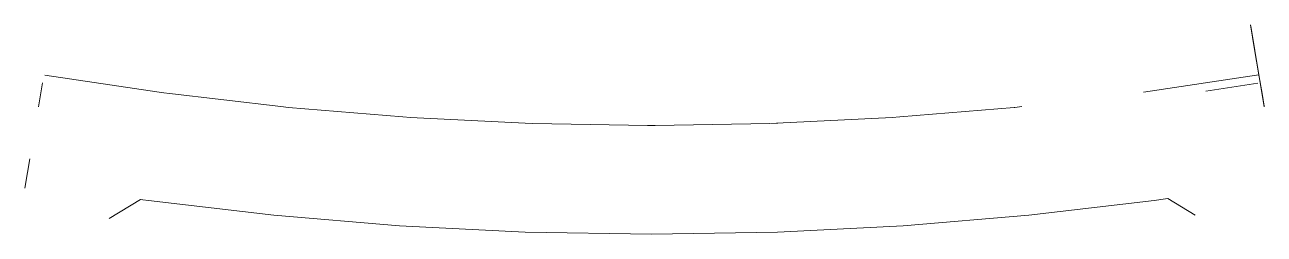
# Model space of a CAD drawing. Header units: inches. Extents: x -1724 to 4001, y -6233 to -5265.
import ezdxf

# ---------------------------------------------------------------- set-up
doc = ezdxf.new("R2010")
doc.units = ezdxf.units.IN
doc.header["$MEASUREMENT"] = 0
doc.layers.add('A-WALL', color=2, linetype='Continuous', lineweight=13)

msp = doc.modelspace()

# ---------------------------------------------------------------- meshes
at = {"layer": 'A-WALL', "color": 5}
mesh = msp.add_polyface(dxfattribs=at)
corners = [(3954.5, -5369.8, 1541), (4000.2, -5641.1, 1541), (4000.2, -5641.1, 1535), (4000.2, -5641.1, 1400), (4000.6, -5643.6, 1400), (4000.6, -5643.6, 1366.5), (4000.6, -5643.6, 1080), (3982.1, -5533.9, 1080), (3982.1, -5533.9, 1178), (3975.8, -5496.5, 1178), (3975.8, -5496.5, 1217.5), (3937, -5265.4, 1217.5), (3937, -5265.4, 1224), (3937, -5265.4, 1314), (3937, -5265.4, 1474.3), (3937, -5265.4, 1476.8), (3992, -5592.5, 1224), (3997.6, -5626.1, 1224), (3997.6, -5626.1, 1308), (3992, -5592.5, 1308), (3975.9, -5496.8, 1230), (3975.9, -5496.8, 1314), (3938.1, -5272.2, 1314), (3938.1, -5272.2, 1230)]
mesh.append_faces([[corners[k] for k in face] for face in [(5, 3, 4), (0, 14, 15), (8, 6, 7)]], dxfattribs={"vtx0": -1, "color": 5})
mesh.append_faces([[corners[k] for k in face] for face in [(19, 5, 18), (11, 23, 10)]], dxfattribs={"vtx0": -1, "vtx1": -1, "color": 5})
mesh.append_faces([[corners[k] for k in face] for face in [(3, 5, 19), (19, 21, 3), (14, 0, 21), (0, 2, 21), (6, 8, 16), (20, 16, 8), (10, 20, 8)]], dxfattribs={"vtx0": -1, "vtx1": -1, "vtx2": -1, "color": 5})
mesh.append_faces([[corners[k] for k in face] for face in [(10, 23, 20)]], dxfattribs={"vtx0": -1, "vtx2": -1, "color": 5})
mesh.append_faces([[corners[k] for k in face] for face in [(23, 11, 12, 13)]], dxfattribs={"vtx0": -1, "vtx3": -1, "color": 5})
mesh.append_faces([[corners[k] for k in face] for face in [(2, 3, 21), (21, 22, 14), (16, 17, 6)]], dxfattribs={"vtx1": -1, "vtx2": -1, "color": 5})
mesh.append_faces([[corners[k] for k in face] for face in [(13, 14, 22, 23), (20, 21, 19, 16), (17, 18, 5, 6)]], dxfattribs={"vtx1": -1, "vtx3": -1, "color": 5})
mesh.append_faces([[corners[k] for k in face] for face in [(0, 1, 2), (8, 9, 10)]], dxfattribs={"vtx2": -1, "color": 5})
mesh = msp.add_polyface(dxfattribs=at)
corners = [(-1642.3, -5534, 1224), (-1642.3, -5534, 1084), (-1660.8, -5644.4, 1084), (-1660.8, -5644.4, 1224), (-1724.1, -6020.1, 1088), (-1722.6, -6011.5, 1088), (-1722.6, -6011.5, 1224), (-1701.3, -5885, 1224), (-1701.3, -5885, 1084), (-1724.1, -6020.1, 1084)]
mesh.append_faces([[corners[k] for k in face] for face in [(3, 0, 1, 2)]], dxfattribs={"color": 5})
mesh.append_faces([[corners[k] for k in face] for face in [(5, 8, 9)]], dxfattribs={"vtx0": -1, "vtx2": -1, "color": 5})
mesh.append_faces([[corners[k] for k in face] for face in [(7, 8, 5, 6), (4, 5, 9)]], dxfattribs={"vtx1": -1, "color": 5})
mesh = msp.add_polyface(dxfattribs=at)
corners = [(-1103.5, -5577, 1178.6), (-1630.7, -5497.3, 1178.6), (-1630.7, -5497.3, 1218.1), (-1103.5, -5577, 1218.1)]
mesh.append_faces([[corners[k] for k in face] for face in [(3, 0, 1, 2)]], dxfattribs={"color": 5})
mesh = msp.add_polyface(dxfattribs=at)
corners = [(3443.3, -5577, 1178), (3443.3, -5577, 1217.5), (3965.2, -5498.1, 1217.5), (3965.2, -5498.1, 1216.9), (3965.2, -5498.1, 1178)]
mesh.append_faces([[corners[k] for k in face] for face in [(3, 1, 2)]], dxfattribs={"vtx0": -1, "color": 5})
mesh.append_faces([[corners[k] for k in face] for face in [(0, 1, 3, 4)]], dxfattribs={"vtx1": -1, "color": 5})
mesh = msp.add_polyface(dxfattribs=at)
corners = [(3971.6, -5535.7, 1091), (3731.1, -5572.1, 1091), (3731.1, -5572.1, 1119.8), (3971.6, -5535.7, 1119.8)]
mesh.append_faces([[corners[k] for k in face] for face in [(3, 0, 1, 2)]], dxfattribs={"color": 5})
mesh = msp.add_polyface(dxfattribs=at)
corners = [(3965.2, -5498.1, 1178), (3965.2, -5498.1, 1178.6), (3965.2, -5498.1, 1217.5), (3975.8, -5496.5, 1217.5), (3975.8, -5496.5, 1178)]
mesh.append_faces([[corners[k] for k in face] for face in [(1, 3, 4, 0)]], dxfattribs={"vtx0": -1, "color": 5})
mesh.append_faces([[corners[k] for k in face] for face in [(1, 2, 3)]], dxfattribs={"vtx2": -1, "color": 5})
mesh = msp.add_polyface(dxfattribs=at)
corners = [(-1103.5, -5577, 1080), (-1103.5, -5577, 1217.5), (-1070.9, -5581.3, 1217.5), (-1070.9, -5581.3, 1080)]
mesh.append_faces([[corners[k] for k in face] for face in [(2, 3, 0, 1)]], dxfattribs={"color": 5})
mesh = msp.add_polyface(dxfattribs=at)
corners = [(-1067.8, -5581.8, 1178.6), (-1067.8, -5581.8, 1218.1), (-541.8, -5643.4, 1218.1), (-541.8, -5643.4, 1178.6)]
mesh.append_faces([[corners[k] for k in face] for face in [(2, 3, 0, 1)]], dxfattribs={"color": 5})
mesh = msp.add_polyface(dxfattribs=at)
corners = [(-541.8, -5643.4, 1080), (-541.8, -5643.4, 1217.5), (-506, -5647, 1217.5), (-506, -5647, 1080)]
mesh.append_faces([[corners[k] for k in face] for face in [(2, 3, 0, 1)]], dxfattribs={"color": 5})
mesh = msp.add_polyface(dxfattribs=at)
corners = [(21.7, -5691.1, 1178.6), (-506, -5647, 1178.6), (-506, -5647, 1218.1), (21.7, -5691.1, 1218.1)]
mesh.append_faces([[corners[k] for k in face] for face in [(3, 0, 1, 2)]], dxfattribs={"color": 5})
mesh = msp.add_polyface(dxfattribs=at)
corners = [(2318.2, -5691.1, 1178), (2318.2, -5691.1, 1217.5), (2845.9, -5647, 1217.5), (2845.9, -5647, 1178)]
mesh.append_faces([[corners[k] for k in face] for face in [(2, 3, 0, 1)]], dxfattribs={"color": 5})
mesh = msp.add_polyface(dxfattribs=at)
corners = [(2845.9, -5647, 1080), (2845.9, -5647, 1217.5), (2849, -5646.7, 1217.5), (2849, -5646.7, 1080)]
mesh.append_faces([[corners[k] for k in face] for face in [(2, 3, 0, 1)]], dxfattribs={"color": 5})
mesh = msp.add_polyface(dxfattribs=at)
corners = [(2881.7, -5643.4, 1080), (2849, -5646.7, 1080), (2849, -5646.7, 1217.5), (2881.7, -5643.4, 1217.5)]
mesh.append_faces([[corners[k] for k in face] for face in [(3, 0, 1, 2)]], dxfattribs={"color": 5})
mesh = msp.add_polyface(dxfattribs=at)
corners = [(21.7, -5691.1, 1080), (21.7, -5691.1, 1217.5), (57.6, -5693.5, 1217.5), (57.6, -5693.5, 1080)]
mesh.append_faces([[corners[k] for k in face] for face in [(2, 3, 0, 1)]], dxfattribs={"color": 5})
mesh = msp.add_polyface(dxfattribs=at)
corners = [(57.6, -5693.5, 1178.6), (57.6, -5693.5, 1218.1), (586.5, -5719.9, 1218.1), (586.5, -5719.9, 1178.6)]
mesh.append_faces([[corners[k] for k in face] for face in [(2, 3, 0, 1)]], dxfattribs={"color": 5})
mesh = msp.add_polyface(dxfattribs=at)
corners = [(586.5, -5719.9, 1080), (586.5, -5719.9, 1217.5), (622.5, -5721.1, 1217.5), (622.5, -5721.1, 1080)]
mesh.append_faces([[corners[k] for k in face] for face in [(2, 3, 0, 1)]], dxfattribs={"color": 5})
mesh = msp.add_polyface(dxfattribs=at)
corners = [(1151.9, -5729.9, 1178.6), (622.5, -5721.1, 1178.6), (622.5, -5721.1, 1218.1), (1151.9, -5729.9, 1218.1)]
mesh.append_faces([[corners[k] for k in face] for face in [(2, 3, 0, 1)]], dxfattribs={"color": 5})
mesh = msp.add_polyface(dxfattribs=at)
corners = [(1187.9, -5729.9, 1178.6), (1187.9, -5729.9, 1218.1), (1717.4, -5721.1, 1218.1), (1717.4, -5721.1, 1178.6)]
mesh.append_faces([[corners[k] for k in face] for face in [(2, 3, 0, 1)]], dxfattribs={"color": 5})
mesh = msp.add_polyface(dxfattribs=at)
corners = [(1753.4, -5719.9, 1080), (1720.5, -5721, 1080), (1720.5, -5721, 1217.5), (1748.7, -5720.1, 1217.5), (1748.7, -5720.1, 1178.6), (1753.4, -5719.9, 1178.6)]
mesh.append_faces([[corners[k] for k in face] for face in [(4, 1, 2, 3)]], dxfattribs={"vtx0": -1, "color": 5})
mesh.append_faces([[corners[k] for k in face] for face in [(1, 4, 0)]], dxfattribs={"vtx0": -1, "vtx1": -1, "color": 5})
mesh.append_faces([[corners[k] for k in face] for face in [(4, 5, 0)]], dxfattribs={"vtx2": -1, "color": 5})
mesh = msp.add_polyface(dxfattribs=at)
corners = [(2282.3, -5693.5, 1178), (1748.6, -5720.2, 1178), (1748.6, -5720.2, 1217.5), (2282.3, -5693.5, 1217.5)]
mesh.append_faces([[corners[k] for k in face] for face in [(3, 0, 1, 2)]], dxfattribs={"color": 5})
mesh = msp.add_polyface(dxfattribs=at)
corners = [(2318.2, -5691.1, 1080), (2282.3, -5693.5, 1080), (2282.3, -5693.5, 1217.5), (2318.2, -5691.1, 1217.5)]
mesh.append_faces([[corners[k] for k in face] for face in [(3, 0, 1, 2)]], dxfattribs={"color": 5})
mesh = msp.add_polyface(dxfattribs=at)
corners = [(1151.9, -5730, 1080), (1151.9, -5730, 1217.5), (1187.9, -5730, 1217.5), (1187.9, -5730, 1080)]
mesh.append_faces([[corners[k] for k in face] for face in [(2, 3, 0, 1)]], dxfattribs={"color": 5})
mesh = msp.add_polyface(dxfattribs=at)
corners = [(3544.2, -6069.7, 2275), (3544.2, -6069.7, 2331), (3555.8, -6068, 2331), (3555.8, -6068, 2275)]
mesh.append_faces([[corners[k] for k in face] for face in [(1, 2, 3, 0)]], dxfattribs={"color": 5})
mesh = msp.add_polyface(dxfattribs=at)
corners = [(3555.8, -6068, 2275), (3555.8, -6068, 2331), (3681.3, -6144.4, 2331), (3681.3, -6144.4, 2275)]
mesh.append_faces([[corners[k] for k in face] for face in [(2, 3, 0, 1)]], dxfattribs={"color": 5})
mesh = msp.add_polyface(dxfattribs=at)
corners = [(-1190.2, -6071.9, 2275), (-1334.1, -6159.4, 2275), (-1334.1, -6159.4, 2354.2), (-1190.2, -6071.9, 2354.2)]
mesh.append_faces([[corners[k] for k in face] for face in [(2, 3, 0, 1)]], dxfattribs={"color": 5})
mesh = msp.add_polyface(dxfattribs=at)
corners = [(-1190.2, -6071.9, 2275), (-1190.2, -6071.9, 2354.2), (-1178.7, -6073.6, 2354.2), (-1178.7, -6073.6, 2275)]
mesh.append_faces([[corners[k] for k in face] for face in [(2, 3, 0, 1)]], dxfattribs={"color": 5})
mesh = msp.add_polyface(dxfattribs=at)
corners = [(-1178.7, -6073.6, 2275), (-1178.7, -6073.6, 2354.2), (-1152.6, -6077.5, 2354.2), (-1152.6, -6077.5, 2275)]
mesh.append_faces([[corners[k] for k in face] for face in [(2, 3, 0, 1)]], dxfattribs={"color": 5})
mesh = msp.add_polyface(dxfattribs=at)
corners = [(-573.9, -6145.4, 2275), (-1152.6, -6077.5, 2275), (-1152.6, -6077.5, 2354.2), (-573.9, -6145.4, 2354.2)]
mesh.append_faces([[corners[k] for k in face] for face in [(3, 0, 1, 2)]], dxfattribs={"color": 5})
mesh = msp.add_polyface(dxfattribs=at)
corners = [(2914.1, -6145.3, 2275), (2914.1, -6145.3, 2354.2), (3492.3, -6077.6, 2354.2), (3492.3, -6077.6, 2275)]
mesh.append_faces([[corners[k] for k in face] for face in [(1, 2, 3, 0)]], dxfattribs={"color": 5})
mesh = msp.add_polyface(dxfattribs=at)
corners = [(3544.2, -6069.7, 2275), (3492.3, -6077.6, 2275), (3492.3, -6077.6, 2354.2), (3544.2, -6069.7, 2354.2), (3544.2, -6069.7, 2331)]
mesh.append_faces([[corners[k] for k in face] for face in [(4, 2, 3)]], dxfattribs={"vtx0": -1, "color": 5})
mesh.append_faces([[corners[k] for k in face] for face in [(1, 2, 4, 0)]], dxfattribs={"vtx1": -1, "color": 5})
mesh = msp.add_polyface(dxfattribs=at)
corners = [(6.2, -6193.8, 2275), (-573.9, -6145.4, 2275), (-573.9, -6145.4, 2354.2), (6.2, -6193.8, 2354.2)]
mesh.append_faces([[corners[k] for k in face] for face in [(3, 0, 1, 2)]], dxfattribs={"color": 5})
mesh = msp.add_polyface(dxfattribs=at)
corners = [(2914.1, -6145.3, 2275), (2333.7, -6193.8, 2275), (2333.7, -6193.8, 2354.2), (2914.1, -6145.3, 2354.2)]
mesh.append_faces([[corners[k] for k in face] for face in [(2, 3, 0, 1)]], dxfattribs={"color": 5})
mesh = msp.add_polyface(dxfattribs=at)
corners = [(587.7, -6222.9, 2275), (6.2, -6193.8, 2275), (6.2, -6193.8, 2354.2), (587.7, -6222.9, 2354.2)]
mesh.append_faces([[corners[k] for k in face] for face in [(3, 0, 1, 2)]], dxfattribs={"color": 5})
mesh = msp.add_polyface(dxfattribs=at)
corners = [(1169.9, -6232.6, 2275), (587.7, -6222.9, 2275), (587.7, -6222.9, 2354.2), (1169.9, -6232.6, 2354.2)]
mesh.append_faces([[corners[k] for k in face] for face in [(2, 3, 0, 1)]], dxfattribs={"color": 5})
mesh = msp.add_polyface(dxfattribs=at)
corners = [(1169.9, -6232.6, 2275), (1169.9, -6232.6, 2354.2), (1752.2, -6222.9, 2354.2), (1752.2, -6222.9, 2275)]
mesh.append_faces([[corners[k] for k in face] for face in [(2, 3, 0, 1)]], dxfattribs={"color": 5})
mesh = msp.add_polyface(dxfattribs=at)
corners = [(1752.2, -6222.9, 2275), (1752.2, -6222.9, 2354.2), (2333.7, -6193.8, 2354.2), (2333.7, -6193.8, 2275)]
mesh.append_faces([[corners[k] for k in face] for face in [(2, 3, 0, 1)]], dxfattribs={"color": 5})

doc.saveas('drawing.dxf')
